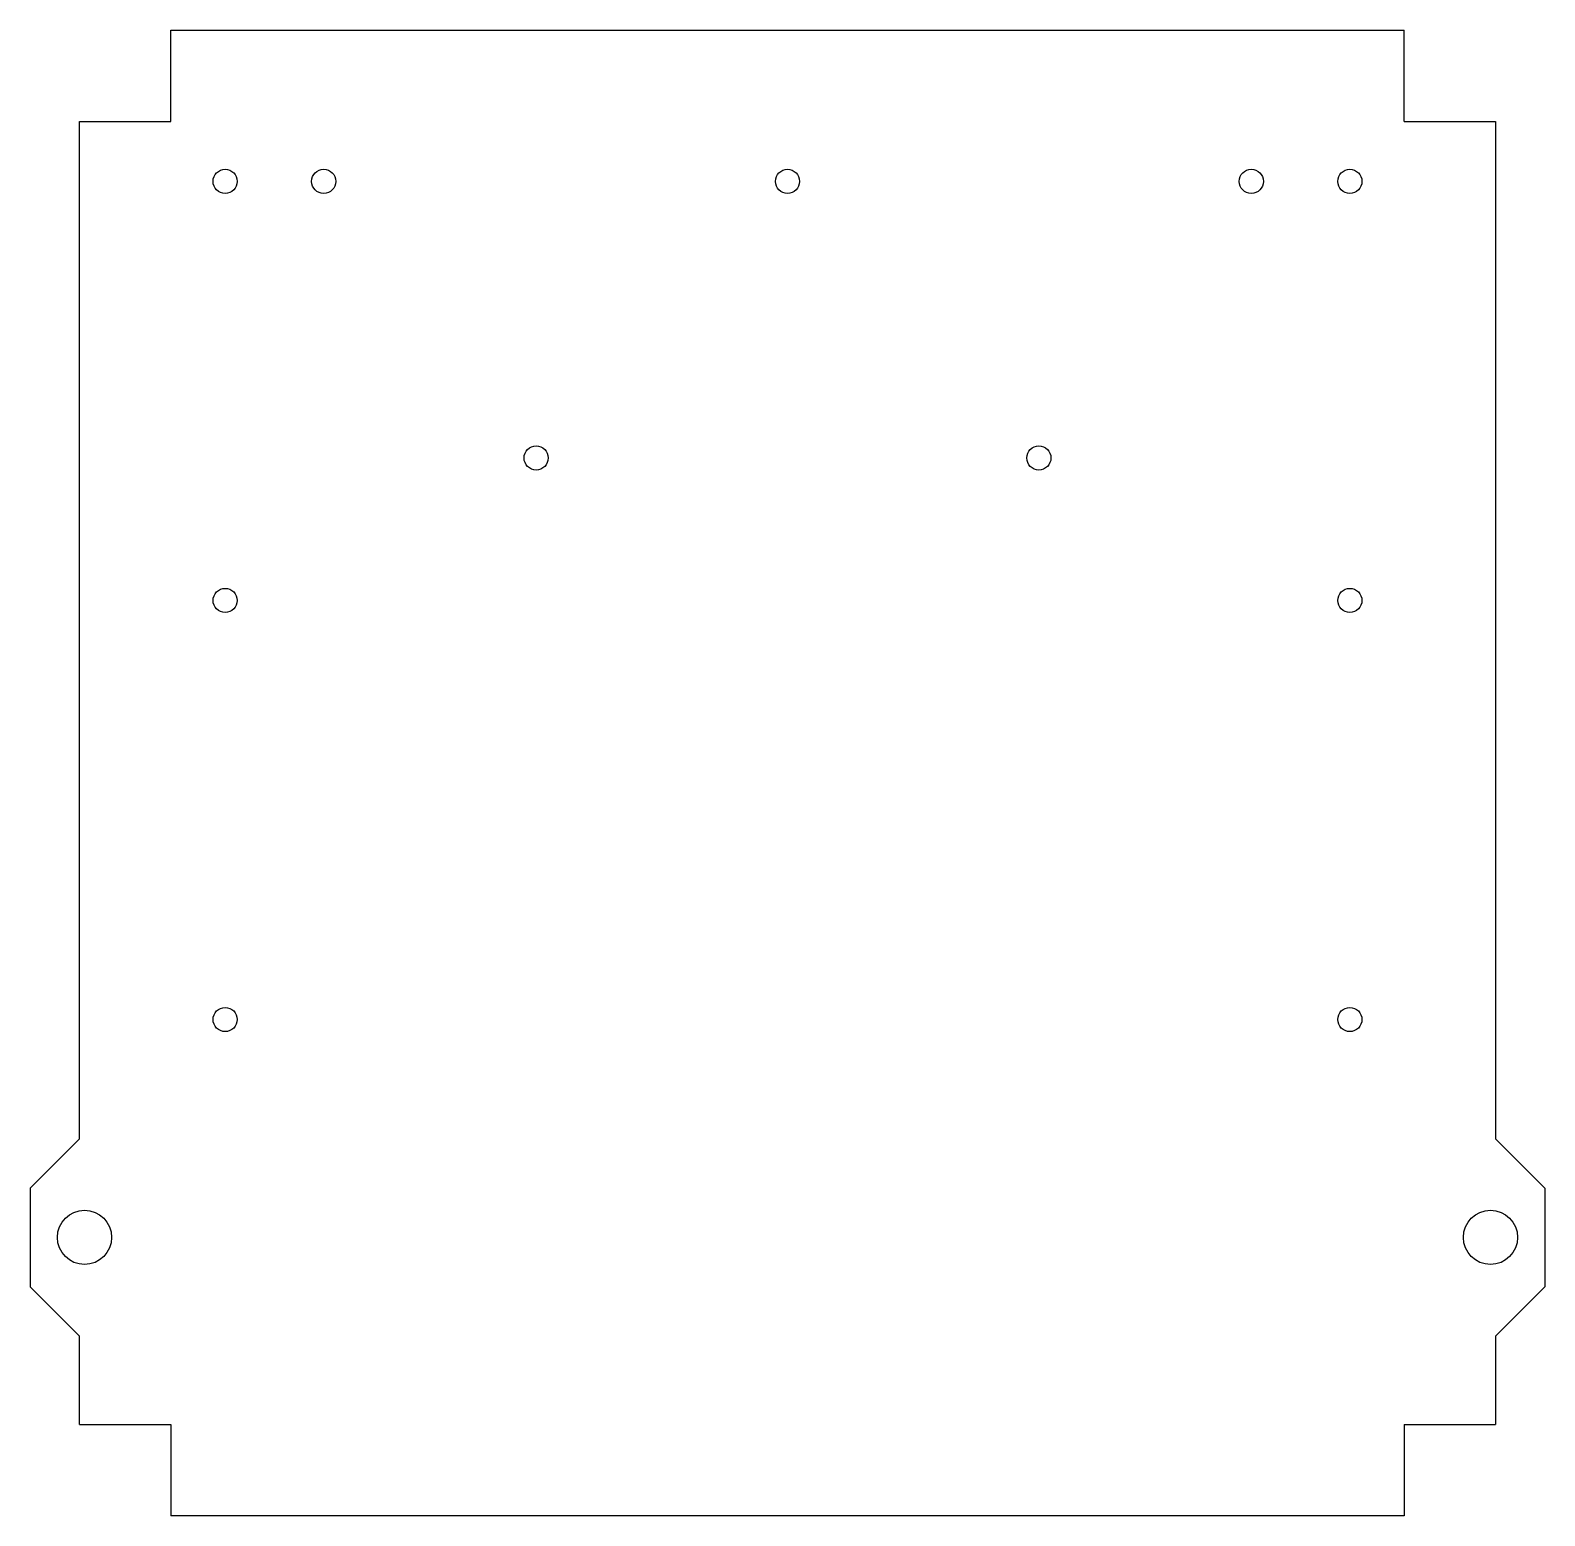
# Model space of a CAD drawing. Header units: millimetres. Extents: x -154 to 154, y -151 to 151.
import ezdxf

# ---------------------------------------------------------------- set-up
doc = ezdxf.new("R2010")
doc.units = ezdxf.units.MM

msp = doc.modelspace()

# ---------------------------------------------------------------- linework, layer by layer
at = {"color": 7, "linetype": 'Continuous', "lineweight": 25}
for p, q in [((-125.13, 132.13), (-125.13, 150.64)), ((-125.13, 150.64), (125.13, 150.64)), ((125.13, 132.13), (125.13, 150.64)), ((-143.64, -74.2), (-143.64, 132.13)), ((-143.64, 132.13), (-125.13, 132.13)), ((125.13, 132.13), (143.64, 132.13)), ((143.64, 132.13), (143.64, -74.2)), ((-143.64, -74.2), (-153.64, -84.2)), ((143.64, -74.2), (153.64, -84.2)), ((-153.64, -84.2), (-153.64, -104.2)), ((153.64, -84.2), (153.64, -104.2)), ((-153.64, -104.2), (-143.64, -114.2)), ((153.64, -104.2), (143.64, -114.2)), ((-143.64, -132.13), (-143.64, -114.2)), ((143.64, -114.2), (143.64, -132.13)), ((-143.64, -132.13), (-125.13, -132.13)), ((-125.13, -132.13), (-125.13, -150.64)), ((125.13, -132.13), (143.64, -132.13)), ((125.13, -132.13), (125.13, -150.64)), ((125.13, -150.64), (-125.13, -150.64))]:
    msp.add_line(p, q, dxfattribs=at)
for centre, radius in [((-114.1, 120), 2.45), ((-94.1, 120), 2.45), ((0, 120), 2.45), ((94.1, 120), 2.45), ((114.1, 120), 2.45), ((-51, 63.9), 2.45), ((51, 63.9), 2.45), ((-114.1, 35), 2.45), ((114.1, 35), 2.45), ((-114.1, -50), 2.45), ((114.1, -50), 2.45), ((-142.64, -94.2), 5.5), ((142.64, -94.2), 5.5)]:
    msp.add_circle(centre, radius, dxfattribs=at)

doc.saveas('drawing.dxf')
